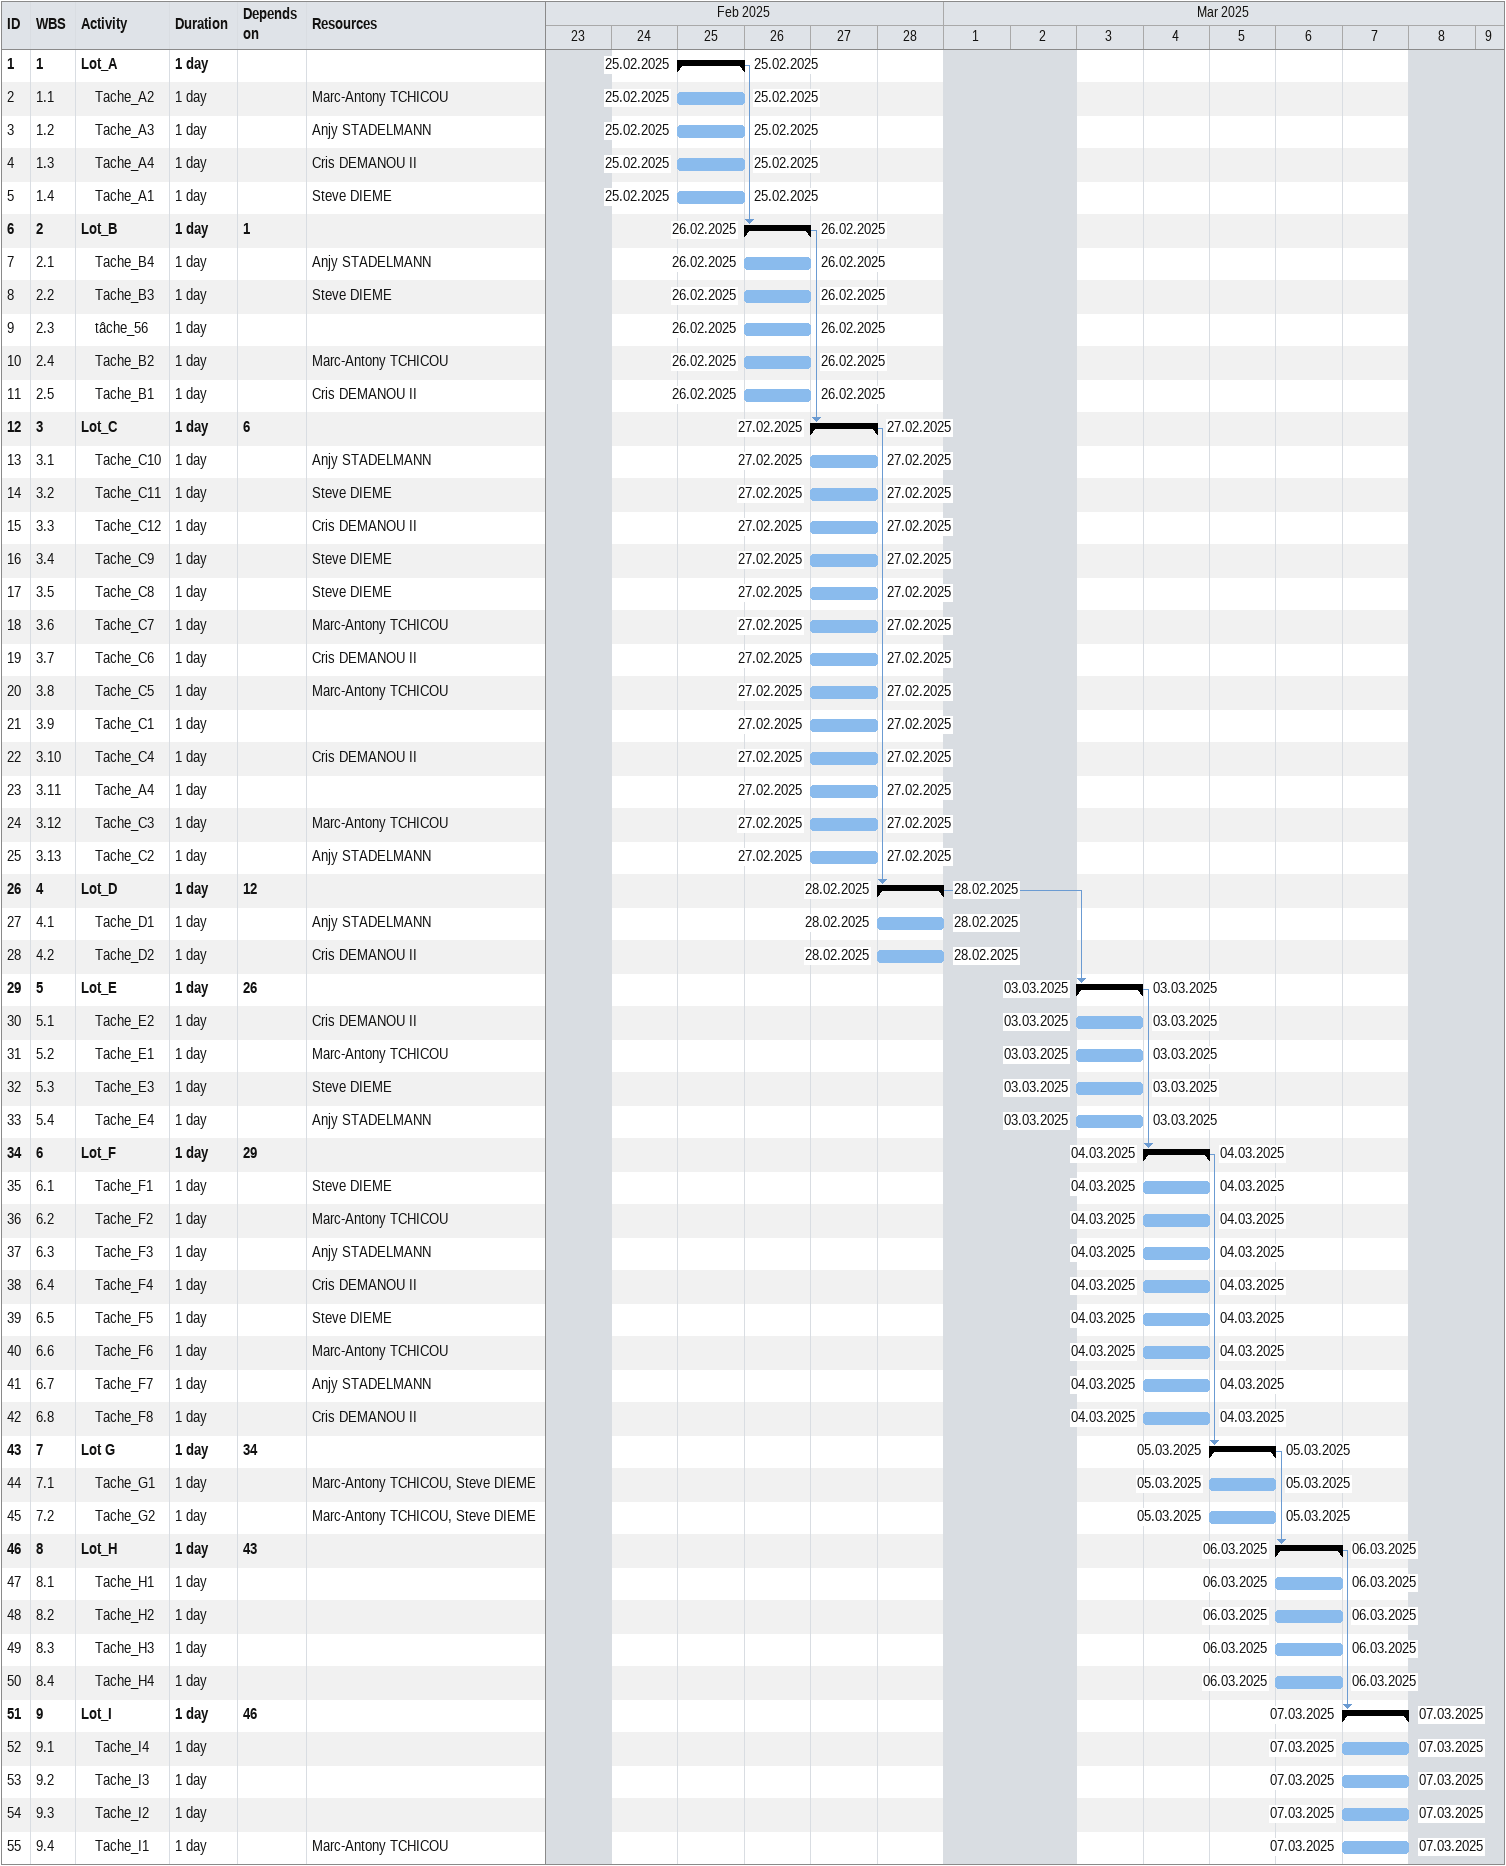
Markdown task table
| ID | WBS | Task | Duration | Start | Finish | Predecessors | Resources |
|---|---|---|---|---|---|---|---|
| 1 | 1 | **Lot_A** | 1d | 2025-02-25 | 2025-02-25 |  |  |
| 2 | 1.1 | Tache_A2 | 1d | 2025-02-25 | 2025-02-25 |  | Marc-Antony TCHICOU |
| 3 | 1.2 | Tache_A3 | 1d | 2025-02-25 | 2025-02-25 |  | Anjy STADELMANN |
| 4 | 1.3 | Tache_A4 | 1d | 2025-02-25 | 2025-02-25 |  | Cris DEMANOU II |
| 5 | 1.4 | Tache_A1 | 1d | 2025-02-25 | 2025-02-25 |  | Steve DIEME |
| 6 | 2 | **Lot_B** | 1d | 2025-02-26 | 2025-02-26 | 1 |  |
| 7 | 2.1 | Tache_B4 | 1d | 2025-02-26 | 2025-02-26 |  | Anjy STADELMANN |
| 8 | 2.2 | Tache_B3 | 1d | 2025-02-26 | 2025-02-26 |  | Steve DIEME |
| 9 | 2.3 | tâche_56 | 1d | 2025-02-26 | 2025-02-26 |  |  |
| 10 | 2.4 | Tache_B2 | 1d | 2025-02-26 | 2025-02-26 |  | Marc-Antony TCHICOU |
| 11 | 2.5 | Tache_B1 | 1d | 2025-02-26 | 2025-02-26 |  | Cris DEMANOU II |
| 12 | 3 | **Lot_C** | 1d | 2025-02-27 | 2025-02-27 | 6 |  |
| 13 | 3.1 | Tache_C10 | 1d | 2025-02-27 | 2025-02-27 |  | Anjy STADELMANN |
| 14 | 3.2 | Tache_C11 | 1d | 2025-02-27 | 2025-02-27 |  | Steve DIEME |
| 15 | 3.3 | Tache_C12 | 1d | 2025-02-27 | 2025-02-27 |  | Cris DEMANOU II |
| 16 | 3.4 | Tache_C9 | 1d | 2025-02-27 | 2025-02-27 |  | Steve DIEME |
| 17 | 3.5 | Tache_C8 | 1d | 2025-02-27 | 2025-02-27 |  | Steve DIEME |
| 18 | 3.6 | Tache_C7 | 1d | 2025-02-27 | 2025-02-27 |  | Marc-Antony TCHICOU |
| 19 | 3.7 | Tache_C6 | 1d | 2025-02-27 | 2025-02-27 |  | Cris DEMANOU II |
| 20 | 3.8 | Tache_C5 | 1d | 2025-02-27 | 2025-02-27 |  | Marc-Antony TCHICOU |
| 21 | 3.9 | Tache_C1 | 1d | 2025-02-27 | 2025-02-27 |  |  |
| 22 | 3.10 | Tache_C4 | 1d | 2025-02-27 | 2025-02-27 |  | Cris DEMANOU II |
| 23 | 3.11 | Tache_A4 | 1d | 2025-02-27 | 2025-02-27 |  |  |
| 24 | 3.12 | Tache_C3 | 1d | 2025-02-27 | 2025-02-27 |  | Marc-Antony TCHICOU |
| 25 | 3.13 | Tache_C2 | 1d | 2025-02-27 | 2025-02-27 |  | Anjy STADELMANN |
| 26 | 4 | **Lot_D** | 1d | 2025-02-28 | 2025-02-28 | 12 |  |
| 27 | 4.1 | Tache_D1 | 1d | 2025-02-28 | 2025-02-28 |  | Anjy STADELMANN |
| 28 | 4.2 | Tache_D2 | 1d | 2025-02-28 | 2025-02-28 |  | Cris DEMANOU II |
| 29 | 5 | **Lot_E** | 1d | 2025-03-03 | 2025-03-03 | 26 |  |
| 30 | 5.1 | Tache_E2 | 1d | 2025-03-03 | 2025-03-03 |  | Cris DEMANOU II |
| 31 | 5.2 | Tache_E1 | 1d | 2025-03-03 | 2025-03-03 |  | Marc-Antony TCHICOU |
| 32 | 5.3 | Tache_E3 | 1d | 2025-03-03 | 2025-03-03 |  | Steve DIEME |
| 33 | 5.4 | Tache_E4 | 1d | 2025-03-03 | 2025-03-03 |  | Anjy STADELMANN |
| 34 | 6 | **Lot_F** | 1d | 2025-03-04 | 2025-03-04 | 29 |  |
| 35 | 6.1 | Tache_F1 | 1d | 2025-03-04 | 2025-03-04 |  | Steve DIEME |
| 36 | 6.2 | Tache_F2 | 1d | 2025-03-04 | 2025-03-04 |  | Marc-Antony TCHICOU |
| 37 | 6.3 | Tache_F3 | 1d | 2025-03-04 | 2025-03-04 |  | Anjy STADELMANN |
| 38 | 6.4 | Tache_F4 | 1d | 2025-03-04 | 2025-03-04 |  | Cris DEMANOU II |
| 39 | 6.5 | Tache_F5 | 1d | 2025-03-04 | 2025-03-04 |  | Steve DIEME |
| 40 | 6.6 | Tache_F6 | 1d | 2025-03-04 | 2025-03-04 |  | Marc-Antony TCHICOU |
| 41 | 6.7 | Tache_F7 | 1d | 2025-03-04 | 2025-03-04 |  | Anjy STADELMANN |
| 42 | 6.8 | Tache_F8 | 1d | 2025-03-04 | 2025-03-04 |  | Cris DEMANOU II |
| 43 | 7 | **Lot G** | 1d | 2025-03-05 | 2025-03-05 | 34 |  |
| 44 | 7.1 | Tache_G1 | 1d | 2025-03-05 | 2025-03-05 |  | Marc-Antony TCHICOU, Steve DIEME |
| 45 | 7.2 | Tache_G2 | 1d | 2025-03-05 | 2025-03-05 |  | Marc-Antony TCHICOU, Steve DIEME |
| 46 | 8 | **Lot_H** | 1d | 2025-03-06 | 2025-03-06 | 43 |  |
| 47 | 8.1 | Tache_H1 | 1d | 2025-03-06 | 2025-03-06 |  |  |
| 48 | 8.2 | Tache_H2 | 1d | 2025-03-06 | 2025-03-06 |  |  |
| 49 | 8.3 | Tache_H3 | 1d | 2025-03-06 | 2025-03-06 |  |  |
| 50 | 8.4 | Tache_H4 | 1d | 2025-03-06 | 2025-03-06 |  |  |
| 51 | 9 | **Lot_I** | 1d | 2025-03-07 | 2025-03-07 | 46 |  |
| 52 | 9.1 | Tache_I4 | 1d | 2025-03-07 | 2025-03-07 |  |  |
| 53 | 9.2 | Tache_I3 | 1d | 2025-03-07 | 2025-03-07 |  |  |
| 54 | 9.3 | Tache_I2 | 1d | 2025-03-07 | 2025-03-07 |  |  |
| 55 | 9.4 | Tache_I1 | 1d | 2025-03-07 | 2025-03-07 |  | Marc-Antony TCHICOU |
